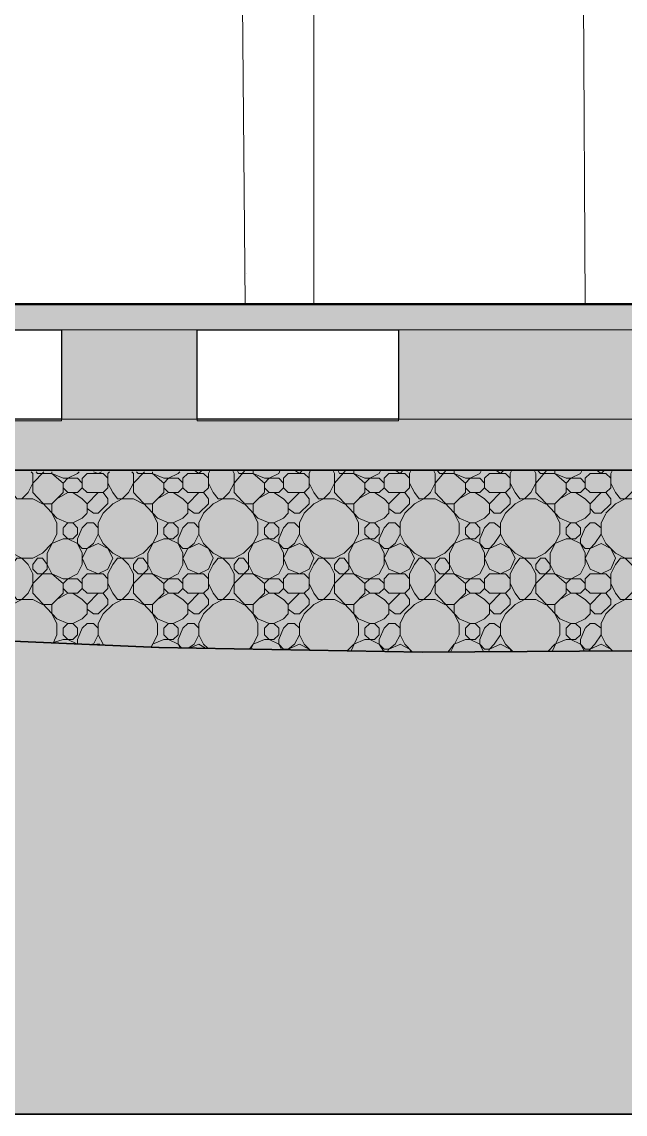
# Model space of a CAD drawing. Header units: millimetres. Extents: x 547603 to 562803, y -796635 to -788200.
# Drawn here: x 549023 to 550224, y -796635 to -794461 of the extents above; entities that cross this region are included whole.
import ezdxf

# ---------------------------------------------------------------- set-up
doc = ezdxf.new("R2010")
doc.units = ezdxf.units.MM
for name, color, linetype, lineweight in [('A-BAS-___-___-EXI', 250, 'Continuous', 35), ('A-PIS-___-___-EXI', 250, 'Continuous', 25), ('A-POR-___-___-EXI', 250, 'Continuous', 25)]:
    doc.layers.add(name, color=color, linetype=linetype, lineweight=lineweight)

msp = doc.modelspace()

# ---------------------------------------------------------------- hatches: boundary and pattern name
at = {"layer": 'A-BAS-___-___-EXI', "transparency": 33554636}
msp.add_hatch(color=9, dxfattribs=at).paths.add_polyline_path([(548775.1, -796176.3), (548775.1, -795683.7), (549296.2, -795706), (549820.6, -795715.5), (550341.7, -795712.3), (551908.3, -795645.6), (552953.8, -795610.6), (553999.2, -795578.9), (554523.5, -795572.5), (555044.7, -795575.7), (556090.1, -795601.1), (556614.5, -795597.9), (557138.8, -795588.4), (557685.3, -795588.4), (557685.3, -795184.8), (561406.4, -795184.8), (561406.4, -795632.9), (561555.8, -795632.9), (561555.8, -795035.5), (557539.2, -795035.5), (557539.2, -794597), (557138.8, -794600.1), (557138.8, -795353.3), (548777.8, -795353.3), (548771.6, -794597), (548317.3, -794600.3), (548276.2, -794622.4), (548279.4, -794819.4), (548276.2, -794933.8), (548282.6, -795022.8), (548254, -795041.8), (548257.1, -795127.6), (548257.1, -795175.3), (548263.5, -795248.4), (548269.8, -795296.1), (548260.3, -795356.4), (548260.3, -795397.7), (548266.7, -795483.5), (548276.2, -795518.5), (548263.5, -795537.6), (548257.1, -795645.6), (548273, -795680.6), (548244.4, -795747.3), (548244.4, -796176.3)])
at = {"layer": 'A-BAS-___-___-EXI', "true_color": 0xcb9898}
msp.add_hatch(color=253, dxfattribs=at).paths.add_polyline_path([(560249.5, -796634.9), (562802.5, -796634.9), (562802.5, -795250.7), (562483.7, -795286.5), (562432.8, -795242), (562210.4, -795251.6), (561860.8, -795226.1), (561555.8, -795232.5), (561555.8, -795632.9), (561406.4, -795632.9), (561406.4, -795184.8), (557685.3, -795184.8), (557685.3, -795588.4), (557138.8, -795588.4), (556614.5, -795597.9), (556090.1, -795601.1), (555044.7, -795575.7), (554523.5, -795572.5), (553999.2, -795578.9), (552953.8, -795610.6), (551908.3, -795645.6), (550341.7, -795712.3), (549820.6, -795715.5), (549258, -795704.3), (548775.1, -795683.7), (548775.1, -796176.3), (548244.4, -796176.3), (548244.4, -795849), (547907.6, -795861.7), (547729.6, -795810.8), (547602.5, -795794.9), (547602.5, -796634.9), (558051.2, -796634.9)])
at = {"layer": 'A-PIS-___-___-EXI', "true_color": 0xc19a82, "transparency": 33554636}
h = msp.add_hatch(color=33, dxfattribs=at)
h.paths.add_polyline_path([(555852.9, -795353.3), (557138.8, -795353.3), (557138.8, -795251.6), (556836.9, -795251.6), (556836.9, -795073.6), (557138.8, -795073.6), (557138.8, -795022.8), (548775.5, -795022.8), (548775.5, -795073.6), (549102.4, -795073.6), (549102.4, -795251.6), (548777, -795251.6), (548777.8, -795353.3), (553654.6, -795353.3)])
h.paths.add_polyline_path([(550503.8, -795251.6), (550503.8, -795073.6), (550904.1, -795073.6), (550904.1, -795251.6)])
h.paths.add_polyline_path([(551333.5, -795251.6), (551333.5, -795073.6), (551719, -795073.6), (551719, -795251.6), (551456.3, -795251.6)])
h.paths.add_polyline_path([(552483.5, -795251.6), (552083.1, -795251.6), (552083.1, -795073.6), (552483.5, -795073.6)])
h.paths.add_polyline_path([(553214.3, -795251.6), (552813.9, -795251.6), (552813.9, -795073.6), (553214.3, -795073.6)])
h.paths.add_polyline_path([(549772.9, -795251.6), (549372.5, -795251.6), (549372.5, -795073.6), (549772.9, -795073.6)])
h.paths.add_polyline_path([(553637, -795251.6), (553637, -795073.6), (554037.4, -795073.6), (554037.4, -795251.6), (553654.6, -795251.6)])
h.paths.add_polyline_path([(556338, -795251.6), (555937.6, -795251.6), (555937.6, -795073.6), (556338, -795073.6)])
h.paths.add_polyline_path([(555626.2, -795251.6), (555225.8, -795251.6), (555225.8, -795073.6), (555626.2, -795073.6)])
h.paths.add_polyline_path([(554835, -795251.6), (554437.7, -795251.6), (554437.7, -795073.6), (554835, -795073.6)])
h.paths.add_polyline_path([(561381, -795035.5), (561555.8, -795035.5), (561555.8, -794937), (561546.2, -794937), (561546.2, -794539.8), (561568.5, -794539.8), (561568.5, -794501.6), (561368.3, -794501.6), (561368.3, -794539.8), (561387.4, -794539.8), (561387.4, -794937), (561381, -794937)])

# ---------------------------------------------------------------- linework, layer by layer
at = {"layer": 'A-BAS-___-___-EXI', "color": 9, "lineweight": 9}
for p, q in [((549045.6, -795378.3), (549067.4, -795356.4)), ((549143.7, -795387.4), (549143.7, -795369.1)), ((549804.6, -795397.6), (549795.1, -795378.7)), ((549092.9, -795410.4), (549115.1, -795397.7)), ((549293.1, -795410.4), (549315.3, -795397.7)), ((549394.7, -795410.4), (549385.2, -795397.7)), ((549484.5, -795419.2), (549505.6, -795398.1)), ((549493.3, -795410.4), (549515.5, -795397.7)), ((549693.4, -795410.4), (549715.7, -795397.7)), ((549893.6, -795410.4), (549915.9, -795397.7)), ((550094.4, -795410.1), (550116.1, -795397.7)), ((550154.2, -795429.5), (550163.4, -795438.7)), ((549115.1, -795458.1), (549124.6, -795458.1)), ((549315.3, -795458.1), (549324.8, -795458.1)), ((549515.5, -795458.1), (549525, -795458.1)), ((549915.9, -795458.1), (549925.4, -795458.1)), ((549092.9, -795610.6), (549115.1, -795597.9)), ((549293.1, -795610.6), (549315.3, -795597.9)), ((549493.3, -795610.6), (549515.5, -795597.9)), ((549693.4, -795610.6), (549715.7, -795597.9)), ((549893.6, -795610.6), (549915.9, -795597.9)), ((550093.8, -795610.6), (550116.1, -795597.9)), ((549115.1, -795658.3), (549124.6, -795658.3)), ((549315.3, -795658.3), (549324.8, -795658.3)), ((549515.5, -795658.3), (549525, -795658.3))]:
    msp.add_line(p, q, dxfattribs=at)
at = {"layer": 'A-BAS-___-___-EXI', "color": 33, "lineweight": 9}
msp.add_lwpolyline([(552083.1, -795251.6), (551719, -795251.6), (551333.5, -795251.6), (550904.1, -795251.6), (550503.8, -795251.6), (549772.9, -795251.6), (549372.5, -795251.6), (549102.4, -795251.6), (548777, -795251.6), (548775.1, -795251.6)], dxfattribs=at)
at = {"layer": 'A-BAS-___-___-EXI', "color": 9, "lineweight": 9, "flags": 128}
for points in [[(549106, -795467.3), (549115.1, -795458.1), (549092.9, -795448.6), (549045.2, -795397.7), (549045.2, -795359.6), (549042, -795356.4)], [(549051.6, -795356.4), (549054.7, -795359.6), (549083.3, -795359.6), (549105.6, -795378.7)], [(549083.3, -795420), (549105.6, -795397.7), (549105.6, -795378.7), (549115.1, -795369.1), (549134.2, -795359.6), (549137.4, -795356.4)], [(549143.7, -795378.7), (549134.2, -795369.1), (549105.6, -795369.1), (549083.3, -795359.6), (549083.3, -795356.4)], [(549105.6, -795388.2), (549115.1, -795397.7), (549134.2, -795397.7), (549143.7, -795388.2), (549153.2, -795397.7), (549185, -795397.7), (549194.6, -795388.2), (549194.6, -795359.6), (549197.7, -795356.4)], [(549175.5, -795467.6), (549166, -795458.1), (549153.2, -795458.1), (549143.7, -795467.6), (549134.2, -795489.9), (549134.2, -795499.4), (549143.7, -795509), (549153.2, -795509), (549166, -795499.4), (549175.5, -795480.4), (549175.5, -795458.1), (549185, -795439), (549204.1, -795420), (549223.2, -795410.4), (549235.9, -795397.7), (549245.4, -795378.7), (549267.6, -795356.4)], [(549245.4, -795396.9), (549245.4, -795359.6), (549242.2, -795356.4)], [(549251.8, -795356.4), (549254.9, -795359.6), (549283.5, -795359.6), (549305.8, -795378.7)], [(549283.5, -795420), (549305.8, -795397.7), (549305.8, -795378.7), (549315.3, -795369.1), (549334.4, -795359.6), (549337.5, -795356.4)], [(549305.8, -795388.2), (549315.3, -795397.7), (549334.4, -795397.7), (549343.9, -795388.2), (549353.4, -795397.7), (549385.2, -795397.7), (549394.7, -795388.2), (549394.7, -795359.6), (549397.9, -795353.3)], [(549467.8, -795353.3), (549445.6, -795378.7), (549436.1, -795397.7), (549423.3, -795410.4), (549404.3, -795420), (549385.2, -795439), (549375.7, -795458.1), (549375.7, -795480.4), (549366.1, -795499.4), (549353.4, -795509), (549343.9, -795509), (549334.4, -795499.4), (549334.4, -795489.9), (549343.9, -795467.6), (549353.4, -795458.1), (549366.1, -795458.1), (549375.7, -795467.6)], [(549343.9, -795388.1), (549343.9, -795369.1), (549353.4, -795359.6), (549385.2, -795359.6), (549394.7, -795369.1)], [(549483.7, -795620.2), (549506, -795597.9), (549506, -795578.9), (549515.5, -795569.3), (549534.6, -795559.8), (549544.1, -795540.7), (549544.1, -795518.5), (549534.6, -795499.4), (549515.5, -795489.9), (549506, -795480.4), (549506, -795467.6), (549515.5, -795458.1), (549493.3, -795448.6), (549445.6, -795397.7), (549445.6, -795359.6), (549442.4, -795353.3)], [(549451.9, -795353.3), (549455.1, -795359.6), (549483.7, -795359.6), (549506, -795378.7)], [(549544.1, -795378.7), (549534.6, -795369.1), (549506, -795369.1), (549483.7, -795359.6), (549483.7, -795353.3)], [(549506, -795397.7), (549506, -795378.7), (549515.5, -795369.1), (549534.6, -795359.6), (549537.7, -795353.3)], [(549506, -795388.2), (549515.5, -795397.7), (549534.6, -795397.7), (549544.1, -795388.2), (549544.1, -795369.1), (549553.6, -795359.6), (549585.4, -795359.6), (549594.9, -795369.1)], [(549575.9, -795467.6), (549566.3, -795458.1), (549553.6, -795458.1), (549544.1, -795467.6), (549534.6, -795489.9), (549534.6, -795499.4), (549544.1, -795509), (549553.6, -795509), (549566.3, -795499.4), (549575.9, -795480.4), (549575.9, -795458.1), (549585.4, -795439), (549604.5, -795420), (549623.5, -795410.4), (549636.3, -795397.7), (549645.8, -795378.7), (549668, -795353.3)], [(549594.9, -795388.2), (549594.9, -795359.6), (549598.1, -795353.3)], [(549725.2, -795458.1), (549715.7, -795458.1), (549693.4, -795448.6), (549645.8, -795397.7), (549645.8, -795359.6), (549642.6, -795353.3)], [(549652.1, -795353.3), (549655.3, -795359.6), (549683.9, -795359.6), (549706.2, -795378.7)], [(549683.9, -795420), (549706.2, -795397.7), (549706.2, -795378.7), (549715.7, -795369.1), (549734.8, -795359.6), (549737.9, -795353.3)], [(549744.3, -795378.7), (549734.8, -795369.1), (549706.2, -795369.1), (549683.9, -795359.6), (549683.9, -795353.3)], [(549776.1, -795467.6), (549766.5, -795458.1), (549753.8, -795458.1), (549744.3, -795467.6), (549734.8, -795489.9), (549734.8, -795499.4), (549744.3, -795509), (549753.8, -795509), (549766.5, -795499.4), (549776.1, -795480.4), (549776.1, -795458.1), (549785.6, -795439), (549804.7, -795420), (549823.7, -795410.4), (549836.4, -795397.7), (549846, -795378.7), (549868.2, -795353.3)], [(549744.3, -795388.2), (549744.3, -795369.1), (549753.8, -795359.6), (549785.6, -795359.6), (549795.1, -795369.1)], [(549786.5, -795396.8), (549795.1, -795388.2), (549795.1, -795359.6), (549798.3, -795353.3)], [(549944.5, -795540.7), (549944.5, -795518.5), (549935, -795499.4), (549915.9, -795489.9), (549906.4, -795480.4), (549906.4, -795467.6), (549915.9, -795458.1), (549893.6, -795448.6), (549846, -795397.7), (549846, -795359.6), (549842.8, -795353.3)], [(549849.2, -795353.3), (549855.5, -795359.6), (549884.1, -795359.6), (549906.4, -795378.7)], [(549884.1, -795420), (549906.4, -795397.7), (549906.4, -795378.7), (549915.9, -795369.1), (549935, -795359.6), (549938.1, -795353.3)], [(549944.5, -795378.7), (549935, -795369.1), (549906.4, -795369.1), (549884.1, -795359.6), (549884.1, -795353.3)], [(549906.4, -795388.2), (549915.9, -795397.7), (549935, -795397.7), (549944.5, -795388.2), (549944.5, -795369.1), (549954, -795359.6), (549985.8, -795359.6), (549995.3, -795369.1)], [(549976.3, -795467.6), (549963.6, -795458.1), (549954, -795458.1), (549944.5, -795467.6), (549935, -795489.9), (549935, -795499.4), (549944.5, -795509), (549954, -795509), (549963.6, -795499.4), (549976.3, -795480.4), (549976.3, -795458.1), (549985.8, -795439), (550004.9, -795420), (550023.9, -795410.4), (550036.6, -795397.7), (550046.2, -795378.7), (550068.4, -795353.3)], [(549944.5, -795388.2), (549954, -795397.7), (549985.8, -795397.7), (549995.3, -795388.2), (549995.3, -795359.6), (549998.5, -795353.3)], [(550154.2, -795439), (550144.7, -795448.6), (550125.6, -795458.1), (550116.1, -795458.1), (550093.8, -795448.6), (550046.2, -795397.7), (550046.2, -795359.6), (550043, -795353.3)], [(550049.4, -795353.3), (550055.7, -795359.6), (550084.3, -795359.6), (550106.5, -795378.7)], [(550084.3, -795420), (550106.5, -795397.7), (550106.5, -795378.7), (550116.1, -795369.1), (550135.1, -795359.6), (550138.3, -795353.3)], [(550144.7, -795378.7), (550135.1, -795369.1), (550106.5, -795369.1), (550084.3, -795359.6), (550084.3, -795353.3)], [(550106.5, -795388.2), (550116.1, -795397.7), (550135.1, -795397.7), (550144.7, -795388.2), (550154.2, -795397.7), (550186, -795397.7), (550195.5, -795388.2), (550195.5, -795359.6), (550198.7, -795353.3)], [(550144.7, -795388.2), (550144.7, -795369.1), (550154.2, -795359.6), (550186, -795359.6), (550195.5, -795369.1)], [(550186, -795439), (550205.1, -795420), (550224.1, -795410.4), (550236.8, -795397.7), (550246.4, -795378.7), (550268.6, -795353.3)], [(548969.6, -795692), (548975.3, -795680.6), (548975.3, -795658.3), (548984.8, -795639.2), (549003.9, -795620.2), (549023, -795610.6), (549035.7, -795597.9), (549045.2, -795578.9), (549073.8, -795550.3), (549073.8, -795518.5), (549092.9, -795480.4), (549092.9, -795458.1), (549083.3, -795439), (549083.3, -795420), (549064.3, -795420), (549045.2, -795410.4), (549013.4, -795410.4), (549003.9, -795397.7), (548994.4, -795378.7)], [(549023.7, -795409.7), (549035.7, -795397.7), (549045.2, -795378.7)], [(549185, -795701.2), (549185, -795699.6), (549175.5, -795680.6), (549175.5, -795658.3), (549185, -795639.2), (549204.1, -795620.2), (549223.2, -795610.6), (549235.9, -795597.9), (549245.4, -795578.9), (549274, -795550.3), (549274, -795518.5), (549293.1, -795480.4), (549293.1, -795458.1), (549283.5, -795439), (549283.5, -795420), (549264.5, -795420), (549245.4, -795410.4), (549213.6, -795410.4), (549204.1, -795397.7), (549194.7, -795378.9)], [(549356.6, -795706), (549366.1, -795699.6), (549375.7, -795680.6), (549375.7, -795658.3), (549385.2, -795639.2), (549404.3, -795620.2), (549423.3, -795610.6), (549436.1, -795597.9), (549445.6, -795578.9), (549474.2, -795550.3), (549474.2, -795518.5), (549493.3, -795480.4), (549493.3, -795458.1), (549483.7, -795439), (549483.7, -795420), (549464.7, -795420), (549445.6, -795410.4), (549413.8, -795410.4), (549404.3, -795397.7), (549394.7, -795378.7)], [(549544.1, -795388.2), (549553.6, -795397.7), (549585.4, -795397.7), (549594.6, -795388.5)], [(549575.9, -795680.6), (549575.9, -795658.3), (549585.4, -795639.2), (549604.5, -795620.2), (549623.5, -795610.6), (549636.3, -795597.9), (549645.8, -795578.9), (549674.4, -795550.3), (549674.4, -795518.5), (549693.4, -795480.4), (549693.4, -795458.1), (549683.9, -795439), (549683.9, -795420), (549664.9, -795420), (549645.8, -795410.4), (549614, -795410.4), (549604.5, -795397.7), (549594.9, -795378.7)], [(549753.8, -795429.5), (549766.5, -795439), (549776.1, -795439), (549795.1, -795420), (549795.1, -795410.4), (549785.6, -795397.7), (549753.8, -795397.7), (549744.3, -795388.2), (549734.8, -795397.7), (549715.7, -795397.7), (549706.2, -795388.2)], [(549976.3, -795680.6), (549976.3, -795658.3), (549985.8, -795639.2), (550004.9, -795620.2), (550023.9, -795610.6), (550036.6, -795597.9), (550046.2, -795578.9), (550074.8, -795550.3), (550074.8, -795518.5), (550093.8, -795480.4), (550093.8, -795458.1), (550084.3, -795439), (550084.3, -795420), (550065.2, -795420), (550046.2, -795410.4), (550014.4, -795410.4), (550004.9, -795397.7), (549995.3, -795378.7)], [(550143.5, -795713.5), (550135.1, -795699.6), (550144.7, -795709.2), (550154.2, -795709.2), (550163.7, -795699.6), (550176.5, -795680.6), (550176.5, -795658.3), (550186, -795639.2), (550205.1, -795620.2), (550224.1, -795610.6), (550236.8, -795597.9), (550246.4, -795578.9), (550275, -795550.3), (550275, -795518.5), (550294, -795480.4), (550294, -795458.1), (550284.5, -795439), (550284.5, -795420), (550265.4, -795420), (550246.4, -795410.4), (550214.6, -795410.4), (550205.1, -795397.7), (550195.5, -795378.7)], [(549153.2, -795420), (549143.7, -795410.4), (549124.6, -795397.7)], [(549153.2, -795439), (549153.2, -795420), (549175.5, -795397.7)], [(549194.6, -795420), (549194.6, -795410.4), (549185, -795397.7)], [(549283.5, -795620.2), (549305.8, -795597.9), (549305.8, -795578.9), (549315.3, -795569.3), (549334.4, -795559.8), (549343.9, -795540.7), (549343.9, -795518.5), (549334.4, -795499.4), (549315.3, -795489.9), (549305.8, -795480.4), (549305.8, -795467.6), (549315.3, -795458.1), (549293.1, -795448.6), (549245.4, -795397.7)], [(549334.4, -795480.4), (549334.4, -795467.6), (549324.8, -795458.1), (549343.9, -795448.6), (549353.4, -795439), (549353.4, -795420), (549375.7, -795397.7)], [(549353.4, -795420), (549343.9, -795410.4), (549324.8, -795397.7)], [(549343.9, -795588.4), (549353.4, -795597.9), (549385.2, -795597.9), (549394.7, -795588.4), (549394.7, -795559.8), (549404.3, -795540.7), (549413.8, -795528), (549445.6, -795528), (549464.7, -795518.5), (549483.7, -795499.4), (549506, -795489.9), (549525, -795489.9), (549534.6, -795480.4), (549534.6, -795467.6), (549525, -795458.1), (549544.1, -795448.6), (549553.6, -795439), (549553.6, -795420), (549575.9, -795397.7)], [(549353.4, -795429.5), (549366.1, -795439), (549375.7, -795439), (549394.7, -795420), (549394.7, -795410.9)], [(549553.6, -795420), (549544.1, -795410.4), (549525, -795397.7)], [(549553.6, -795429.5), (549566.3, -795439), (549575.9, -795439), (549594.9, -795420), (549594.9, -795410.4), (549585.4, -795397.7)], [(549683.9, -795499.4), (549706.2, -795489.9), (549725.2, -795489.9), (549734.8, -795480.4), (549734.8, -795467.6), (549725.2, -795458.1), (549744.3, -795448.6), (549753.8, -795439), (549753.8, -795420), (549776.1, -795397.7)], [(549753.8, -795420), (549744.3, -795410.4), (549725.2, -795397.7)], [(549744.3, -795588.4), (549753.8, -795597.9), (549785.6, -795597.9), (549795.1, -795588.4), (549795.1, -795559.8), (549804.7, -795540.7), (549814.2, -795528), (549846, -795528), (549865, -795518.5), (549884.1, -795499.4), (549906.4, -795489.9), (549925.4, -795489.9), (549935, -795480.4), (549935, -795467.6), (549925.4, -795458.1), (549944.5, -795448.6), (549954, -795439), (549954, -795420), (549976.3, -795397.7)], [(549893.3, -795457.4), (549884.1, -795439), (549884.1, -795420), (549865, -795420), (549846, -795410.4), (549814.2, -795410.4), (549804.7, -795397.7)], [(549954, -795420), (549944.5, -795410.4), (549925.4, -795397.7)], [(549954, -795429.5), (549963.6, -795439), (549976.3, -795439), (549995.3, -795420), (549995.3, -795410.4), (549985.8, -795397.7)], [(550154.2, -795420), (550144.7, -795410.4), (550125.6, -795397.7)], [(550144.7, -795588.4), (550154.2, -795597.9), (550186, -795597.9), (550195.5, -795588.4), (550195.5, -795559.8), (550205.1, -795540.7), (550214.6, -795528), (550246.4, -795528), (550265.4, -795518.5), (550284.5, -795499.4), (550306.7, -795489.9), (550325.8, -795489.9), (550335.3, -795480.4), (550335.3, -795467.6), (550325.8, -795458.1), (550344.9, -795448.6), (550354.4, -795439), (550354.4, -795420), (550376.7, -795397.7)], [(550176.5, -795397.7), (550154.2, -795420), (550154.2, -795438.1)], [(550163.7, -795439), (550176.5, -795439), (550195.5, -795420), (550195.5, -795410.4), (550186, -795397.7)], [(548943.5, -795588.4), (548953, -795597.9), (548984.8, -795597.9), (548994.4, -795588.4), (548994.4, -795559.8), (549003.9, -795540.7), (549013.4, -795528), (549045.2, -795528), (549064.3, -795518.5), (549083.3, -795499.4), (549105.6, -795489.9), (549124.6, -795489.9), (549134.2, -795480.4), (549134.2, -795467.6), (549124.6, -795458.1), (549143.7, -795448.6), (549152.9, -795439.4)], [(549153.2, -795429.5), (549166, -795439), (549175.5, -795439), (549194.1, -795420.4)], [(549716.7, -795568.8), (549734.8, -795559.8), (549744.3, -795540.7), (549744.3, -795518.5), (549734.8, -795499.4), (549715.7, -795489.9), (549706.2, -795480.4), (549706.2, -795467.6), (549715.7, -795458.1)], [(549776.1, -795680.6), (549776.1, -795658.3), (549785.6, -795639.2), (549804.7, -795620.2), (549823.7, -795610.6), (549836.4, -795597.9), (549846, -795578.9), (549874.6, -795550.3), (549874.6, -795518.5), (549893.6, -795480.4), (549893.6, -795458.1)], [(550116.4, -795569.2), (550135.1, -795559.8), (550144.7, -795540.7), (550144.7, -795518.5), (550135.1, -795499.4), (550116.1, -795489.9), (550106.5, -795480.4), (550106.5, -795467.6), (550116.1, -795458.1)], [(550135.1, -795480), (550135.1, -795467.6), (550125.6, -795458.1)], [(550176.5, -795467.6), (550163.7, -795458.1), (550154.2, -795458.1), (550144.7, -795467.6), (550135.1, -795489.9), (550135.1, -795499.4), (550144.7, -795509), (550154.2, -795509), (550163.7, -795499.4), (550176.5, -795480.4), (550176.5, -795458.1), (550185.5, -795440)], [(548975.3, -795480.4), (548984.8, -795499.4), (549003.9, -795518.5), (549023, -795528), (549035.7, -795540.7), (549045.2, -795559.8), (549045.2, -795597.9), (549092.9, -795648.8), (549115.1, -795658.3), (549105.6, -795667.8), (549105.6, -795680.6), (549115.1, -795690.1), (549132.9, -795699)], [(549083.3, -795620.2), (549105.6, -795597.9), (549105.6, -795578.9), (549115.1, -795569.3), (549134.2, -795559.8), (549143.7, -795540.7), (549143.7, -795518.5), (549134.2, -795499.4), (549115.1, -795489.9), (549105.6, -795480.4), (549105.6, -795467.6)], [(549143.7, -795588.4), (549153.2, -795597.9), (549185, -795597.9), (549194.6, -795588.4), (549194.6, -795559.8), (549204.1, -795540.7), (549213.6, -795528), (549245.4, -795528), (549264.5, -795518.5), (549283.5, -795499.4), (549305.8, -795489.9), (549324.8, -795489.9), (549333.8, -795480.9)], [(549337.5, -795706), (549334.4, -795699.6), (549315.3, -795690.1), (549305.8, -795680.6), (549305.8, -795667.8), (549315.3, -795658.3), (549293.1, -795648.8), (549245.4, -795597.9), (549245.4, -795559.8), (549235.9, -795540.7), (549223.2, -795528), (549204.1, -795518.5), (549185, -795499.4), (549175.5, -795480.4)], [(549375.7, -795480.4), (549385.2, -795499.4), (549404.3, -795518.5), (549423.3, -795528), (549436.1, -795540.7), (549445.6, -795559.8), (549445.6, -795597.9), (549493.3, -795648.8), (549515.5, -795658.3), (549506, -795667.8), (549506, -795680.6), (549515.5, -795690.1), (549534.6, -795699.6), (549534.6, -795690.1), (549544.1, -795667.8), (549553.6, -795658.3), (549566.3, -795658.3), (549575.9, -795667.8)], [(549725.2, -795658.3), (549715.7, -795658.3), (549693.4, -795648.8), (549645.8, -795597.9), (549645.8, -795559.8), (549636.3, -795540.7), (549623.5, -795528), (549604.5, -795518.5), (549585.4, -795499.4), (549575.9, -795480.4)], [(549846, -795597.9), (549846, -795559.8), (549836.4, -795540.7), (549823.7, -795528), (549804.7, -795518.5), (549785.6, -795499.4), (549776.1, -795480.4)], [(549906.4, -795588.4), (549915.9, -795597.9), (549935, -795597.9), (549944.5, -795588.4), (549954, -795597.9), (549985.8, -795597.9), (549995.3, -795588.4), (549995.3, -795559.8), (550004.9, -795540.7), (550014.4, -795528), (550046.2, -795528), (550065.2, -795518.5), (550084.3, -795499.4), (550106.5, -795489.9), (550125.6, -795489.9), (550135.1, -795480.4)], [(550125.6, -795658.3), (550116.1, -795658.3), (550093.8, -795648.8), (550046.2, -795597.9), (550046.2, -795559.8), (550036.6, -795540.7), (550023.9, -795528), (550004.9, -795518.5), (549985.8, -795499.4), (549976.3, -795480.4)], [(550176.5, -795480.4), (550186, -795499.4), (550205.1, -795518.5), (550224.1, -795528), (550236.8, -795540.7), (550246.4, -795559.8), (550246.4, -795597.9), (550294, -795648.8), (550316.3, -795658.3), (550306.7, -795667.8), (550306.7, -795680.6), (550316.3, -795690.1), (550335.3, -795699.6), (550335.3, -795690.1), (550344.9, -795667.8), (550354.4, -795658.3), (550363.9, -795658.3), (550376.7, -795667.8)], [(549194.6, -795509), (549175.5, -795499.4), (549194.6, -795509), (549204.1, -795528), (549194.6, -795550.3), (549175.5, -795559.8), (549153.2, -795550.3), (549143.7, -795528), (549153.2, -795509), (549175.5, -795499.4)], [(549394.7, -795509), (549375.7, -795499.4), (549394.7, -795509), (549404.3, -795528), (549394.7, -795550.3), (549375.7, -795559.8), (549353.4, -795550.3), (549343.9, -795528), (549353.4, -795509), (549375.7, -795499.4)], [(549544.1, -795588.4), (549553.6, -795597.9), (549585.4, -795597.9), (549594.9, -795588.4), (549594.9, -795559.8), (549604.5, -795540.7), (549614, -795528), (549645.8, -795528), (549664.9, -795518.5), (549683.9, -795499.4)], [(549594.9, -795509), (549575.9, -795499.4), (549594.9, -795509), (549604.5, -795528), (549594.9, -795550.3), (549575.9, -795559.8), (549553.6, -795550.3), (549544.1, -795528), (549553.6, -795509), (549575.9, -795499.4)], [(549795.1, -795509), (549776.1, -795499.4), (549795.1, -795509), (549804.7, -795528), (549795.1, -795550.3), (549776.1, -795559.8), (549753.8, -795550.3), (549744.3, -795528), (549753.8, -795509), (549776.1, -795499.4)], [(549995.3, -795550.3), (549976.3, -795559.8), (549954, -795550.3), (549944.5, -795528), (549954, -795509), (549976.3, -795499.4), (549995.3, -795509)], [(549976.3, -795499.4), (549995.3, -795509), (550004.9, -795528), (549995.6, -795549.7)], [(550195.5, -795509), (550176.5, -795499.4), (550195.5, -795509), (550205.1, -795528), (550195.5, -795550.3), (550176.5, -795559.8), (550154.2, -795550.3), (550144.7, -795528), (550154.2, -795509), (550176.5, -795499.4)], [(549105.6, -795578.9), (549083.3, -795559.8), (549054.7, -795559.8), (549045.2, -795550.3), (549045.2, -795540.7), (549054.7, -795528), (549064.3, -795528), (549073.8, -795540.7), (549083.3, -795559.8), (549105.6, -795569.3), (549134.2, -795569.3), (549143.7, -795578.9)], [(549305.8, -795578.9), (549283.5, -795559.8), (549254.9, -795559.8), (549245.4, -795550.3), (549245.4, -795540.7), (549254.9, -795528), (549264.5, -795528), (549274, -795540.7), (549283.5, -795559.8), (549305.8, -795569.3), (549334.4, -795569.3), (549343.9, -795578.9)], [(549506, -795578.9), (549483.7, -795559.8), (549455.1, -795559.8), (549445.6, -795550.3), (549445.6, -795540.7), (549455.1, -795528), (549464.7, -795528), (549474.2, -795540.7), (549483.7, -795559.8), (549506, -795569.3), (549534.6, -795569.3), (549544.1, -795578.9)], [(549706.2, -795578.9), (549683.9, -795559.8), (549655.3, -795559.8), (549645.8, -795550.3), (549645.8, -795540.7), (549655.3, -795528), (549664.9, -795528), (549674.4, -795540.7), (549683.9, -795559.8), (549706.2, -795569.3), (549734.8, -795569.3), (549744.3, -795578.9)], [(549906.4, -795578.9), (549884.1, -795559.8), (549855.5, -795559.8), (549846, -795550.3), (549846, -795540.7), (549855.5, -795528), (549865, -795528)], [(549865.6, -795528.7), (549874.6, -795540.7), (549884.1, -795559.8), (549906.4, -795569.3), (549935, -795569.3), (549944.5, -795578.9)], [(549884.1, -795620.2), (549906.4, -795597.9), (549906.4, -795578.9), (549915.9, -795569.3), (549935, -795559.8), (549944.2, -795541.4)], [(550055.2, -795559.3), (550046.2, -795550.3), (550046.2, -795540.7), (550055.7, -795528), (550065.2, -795528), (550074.8, -795540.7), (550084.3, -795559.8), (550106.5, -795569.3), (550135.1, -795569.3), (550144.7, -795578.9)], [(549105.6, -795588.4), (549115.1, -795597.9), (549134.2, -795597.9), (549143.7, -795588.4), (549143.7, -795569.3), (549153.2, -795559.8), (549185, -795559.8), (549194.6, -795569.3)], [(549305.8, -795588.4), (549315.3, -795597.9), (549334.4, -795597.9), (549343.9, -795588.4), (549343.9, -795569.3), (549353.4, -795559.8), (549385.2, -795559.8), (549394.7, -795569.3)], [(549506, -795588.4), (549515.5, -795597.9), (549534.6, -795597.9), (549544.1, -795588.4), (549544.1, -795569.3), (549553.6, -795559.8), (549585.4, -795559.8), (549594.9, -795569.3)], [(549683.9, -795620.2), (549706.2, -795597.9), (549706.2, -795578.9), (549715.7, -795569.3)], [(549706.2, -795588.4), (549715.7, -795597.9), (549734.8, -795597.9), (549744.3, -795588.4), (549744.3, -795569.3), (549753.8, -795559.8), (549785.6, -795559.8), (549795.1, -795569.3)], [(549944.5, -795588.4), (549944.5, -795569.3), (549954, -795559.8), (549985.8, -795559.8), (549995.3, -795569.3)], [(550106.5, -795578.9), (550084.3, -795559.8), (550055.7, -795559.8)], [(550084.3, -795620.2), (550106.5, -795597.9), (550106.5, -795578.9), (550116.1, -795569.3)], [(550106.5, -795588.4), (550116.1, -795597.9), (550135.1, -795597.9), (550144.7, -795588.4), (550144.7, -795569.3), (550154.2, -795559.8), (550186, -795559.8), (550195.5, -795569.3)], [(549175.5, -795597.9), (549153.2, -795620.2), (549153.2, -795639.2), (549143.7, -795648.8), (549124.6, -795658.3), (549134.2, -795667.8), (549134.2, -795680.6), (549124.6, -795690.1), (549105.6, -795690.1), (549086.5, -795696.4), (549092.9, -795680.6), (549092.9, -795658.3), (549083.3, -795639.2), (549083.3, -795620.2), (549064.3, -795620.2), (549045.2, -795610.6), (549013.4, -795610.6), (549003.9, -795597.9), (548994.4, -795578.9)], [(549194.6, -795578.9), (549204.1, -795597.9), (549213.6, -795610.6), (549245.4, -795610.6), (549264.5, -795620.2), (549283.5, -795620.2), (549283.5, -795639.2), (549293.1, -795658.3), (549293.1, -795680.6), (549280.7, -795705.3)], [(549478.9, -795709.3), (549493.3, -795680.6), (549493.3, -795658.3), (549483.7, -795639.2), (549483.7, -795620.2), (549464.7, -795620.2), (549445.6, -795610.6), (549413.8, -795610.6), (549404.3, -795597.9), (549394.7, -795578.9)], [(549678.7, -795712.9), (549693.4, -795680.6), (549693.4, -795658.3), (549683.9, -795639.2), (549683.9, -795620.2), (549664.9, -795620.2), (549645.8, -795610.6), (549614, -795610.6), (549604.5, -795597.9), (549594.9, -795578.9)], [(549876.3, -795715.2), (549893.6, -795680.6), (549893.6, -795658.3), (549884.1, -795639.2), (549884.1, -795620.2), (549865, -795620.2), (549846, -795610.6), (549814.2, -795610.6), (549804.7, -795597.9), (549795.1, -795578.9)], [(549995.3, -795578.9), (550004.9, -795597.9), (550014.4, -795610.6), (550046.2, -795610.6), (550065.2, -795620.2), (550084.3, -795620.2), (550084.3, -795639.2), (550093.8, -795658.3), (550093.8, -795680.6), (550078.7, -795713.9)], [(550278.1, -795712.3), (550294, -795680.6), (550294, -795658.3), (550284.5, -795639.2), (550284.5, -795620.2), (550265.4, -795620.2), (550246.4, -795610.6), (550214.6, -795610.6), (550205.1, -795597.9), (550195.5, -795578.9)], [(549153.2, -795620.2), (549143.7, -795610.6), (549124.6, -795597.9)], [(549153.2, -795629.7), (549166, -795639.2), (549175.5, -795639.2), (549194.6, -795620.2), (549194.6, -795610.6), (549185, -795597.9)], [(549280.7, -795705.3), (549283.5, -795699.6), (549305.8, -795690.1), (549324.8, -795690.1), (549334.4, -795680.6), (549334.4, -795667.8), (549324.8, -795658.3), (549343.9, -795648.8), (549353.4, -795639.2), (549353.4, -795620.2), (549375.7, -795597.9)], [(549353.4, -795620.2), (549343.9, -795610.6), (549324.8, -795597.9)], [(549353.4, -795629.7), (549366.1, -795639.2), (549375.7, -795639.2), (549394.7, -795620.2), (549394.7, -795610.6), (549385.2, -795597.9)], [(549476.5, -795709.3), (549483.7, -795699.6), (549506, -795690.1), (549525, -795690.1), (549534.6, -795680.6), (549534.6, -795667.8), (549525, -795658.3), (549544.1, -795648.8), (549553.6, -795639.2), (549553.6, -795620.2), (549575.9, -795597.9)], [(549553.6, -795620.2), (549544.1, -795610.6), (549525, -795597.9)], [(549553.6, -795629.7), (549566.3, -795639.2), (549575.9, -795639.2), (549594.9, -795620.2), (549594.9, -795610.6), (549585.4, -795597.9)], [(549670.8, -795712.8), (549683.9, -795699.6), (549706.2, -795690.1), (549725.2, -795690.1), (549734.8, -795680.6), (549734.8, -795667.8), (549725.2, -795658.3), (549744.3, -795648.8), (549753.8, -795639.2), (549753.8, -795620.2), (549776.1, -795597.9)], [(549753.8, -795620.2), (549744.3, -795610.6), (549725.2, -795597.9)], [(549753.8, -795629.7), (549766.5, -795639.2), (549776.1, -795639.2), (549795.1, -795620.2), (549795.1, -795610.6), (549785.6, -795597.9)], [(549925.4, -795658.3), (549915.9, -795658.3), (549893.6, -795648.8), (549846.7, -795598.7)], [(549871.1, -795715.2), (549884.1, -795699.6), (549906.4, -795690.1), (549925.4, -795690.1), (549935, -795680.6), (549935, -795667.8), (549925.4, -795658.3), (549944.5, -795648.8), (549954, -795639.2), (549954, -795620.2), (549976.3, -795597.9)], [(549954, -795620.2), (549944.5, -795610.6), (549925.4, -795597.9)], [(549954, -795629.7), (549963.6, -795639.2), (549976.3, -795639.2), (549995.3, -795620.2), (549995.3, -795610.6), (549985.8, -795597.9)], [(550069.9, -795714), (550084.3, -795699.6), (550106.5, -795690.1), (550125.6, -795690.1), (550135.1, -795680.6), (550135.1, -795667.8), (550125.6, -795658.3), (550144.7, -795648.8), (550154.2, -795639.2), (550154.2, -795620.2), (550176.5, -795597.9)], [(550154.2, -795620.2), (550144.7, -795610.6), (550125.6, -795597.9)], [(550154.2, -795629.7), (550163.7, -795639.2), (550176.5, -795639.2), (550195.5, -795620.2), (550195.5, -795610.6), (550186, -795597.9)], [(549134.2, -795699.1), (549134.2, -795690.1), (549143.7, -795667.8), (549153.2, -795658.3), (549166, -795658.3), (549175.5, -795667.8)], [(549340.7, -795706), (549334.4, -795699.6), (549334.4, -795690.1), (549343.9, -795667.8), (549353.4, -795658.3), (549366.1, -795658.3), (549375.7, -795667.8)], [(549715.7, -795658.3), (549706.2, -795667.8), (549706.2, -795680.6), (549715.7, -795690.1), (549734.8, -795699.6), (549734.8, -795690.1), (549744.3, -795667.8), (549753.8, -795658.3), (549766.5, -795658.3), (549776.1, -795667.8)], [(549915.9, -795658.3), (549906.4, -795667.8), (549906.4, -795680.6), (549915.9, -795690.1), (549935, -795699.6), (549935, -795690.1), (549944.5, -795667.8), (549954, -795658.3), (549963.6, -795658.3), (549976.3, -795667.8)], [(550116.1, -795658.3), (550106.5, -795667.8), (550106.5, -795680.6), (550116.1, -795690.1), (550135.1, -795699.6), (550135.1, -795690.1), (550144.7, -795667.8)], [(550145.3, -795667.2), (550154.2, -795658.3), (550163.7, -795658.3), (550176.5, -795667.8)], [(549162.8, -795699.6), (549166, -795699.6), (549175.5, -795680.6)], [(549172.3, -795699.6), (549175.5, -795699.6), (549178.7, -795699.6), (549175.5, -795699.6)], [(549359.8, -795706), (549375.7, -795699.6), (549389.1, -795707.7), (549375.7, -795699.6)], [(549393.3, -795707.7), (549385.2, -795699.6), (549375.7, -795680.6)], [(549597.2, -795711.4), (549585.4, -795699.6), (549575.9, -795680.6), (549566.3, -795699.6), (549553.6, -795709.2), (549544.1, -795709.2), (549534.6, -795699.6), (549540, -795710.4)], [(549553.6, -795710.7), (549553.6, -795709.2), (549575.9, -795699.6), (549594.9, -795709.2)], [(549575.9, -795699.6), (549594.9, -795709.2), (549597.2, -795711.4)], [(549801.1, -795715.2), (549785.6, -795699.6), (549776.1, -795680.6), (549766.5, -795699.6), (549753.8, -795709.2), (549744.3, -795709.2), (549734.8, -795699.6), (549743.5, -795714.1)], [(549751.3, -795714.2), (549753.8, -795709.2), (549775.5, -795699.9)], [(549798.1, -795715.1), (549795.1, -795709.2), (549776.1, -795699.6), (549795.1, -795709.2)], [(550000.6, -795714.4), (549985.8, -795699.6), (549976.3, -795680.6), (549963.6, -795699.6), (549954, -795709.2), (549944.5, -795709.2), (549935, -795699.6), (549942.5, -795714.8)], [(549952.2, -795714.7), (549954, -795709.2), (549976.3, -795699.6)], [(549997.1, -795714.4), (549995.3, -795709.2), (549976.3, -795699.6), (549995.3, -795709.2)], [(550152, -795713.5), (550154.2, -795709.2), (550176.5, -795699.6), (550195.5, -795709.2)], [(550199.6, -795713.2), (550186, -795699.6), (550176.5, -795680.6)], [(550197.6, -795713.2), (550195.5, -795709.2), (550176.5, -795699.6)]]:
    msp.add_lwpolyline(points, dxfattribs=at)
at = {"layer": 'A-BAS-___-___-EXI'}
for points in [[(548775.1, -795683.7), (549296.2, -795706), (548775.1, -795683.7)], [(547602.5, -796634.9), (562802.5, -796634.9)]]:
    msp.add_lwpolyline(points, dxfattribs=at)
msp.add_lwpolyline([(550341.7, -795712.3), (550866, -795690.1), (550341.7, -795712.3), (549820.6, -795715.5), (549296.2, -795706), (549820.6, -795715.5)], close=True, dxfattribs=at)
at = {"layer": 'A-PIS-___-___-EXI'}
msp.add_lwpolyline([(557138.8, -794600.1), (557138.8, -795022.8), (557138.8, -795073.6), (557138.8, -795251.6), (557138.8, -795353.3), (548777.8, -795353.3), (548777, -795251.6), (548771.6, -794597), (548333.4, -794600.1)], dxfattribs=at)
at = {"layer": 'A-PIS-___-___-EXI', "color": 18, "lineweight": 9, "flags": 128}
msp.add_lwpolyline([(549471, -794962.4), (549471, -794962.4), (549471, -794962.4)], close=True, dxfattribs=at)
at = {"layer": 'A-PIS-___-___-EXI'}
for points in [[(548775.5, -795073.6), (549102.4, -795073.6), (549102.4, -795251.6), (548777, -795251.6), (548777.8, -795353.3), (557138.8, -795353.3), (557138.8, -795251.6), (556836.9, -795251.6), (556836.9, -795073.6), (557138.8, -795073.6), (557138.8, -795022.8), (548775.5, -795022.8)], [(549372.5, -795073.6), (549772.9, -795073.6), (549772.9, -795251.6), (549372.5, -795251.6)]]:
    msp.add_lwpolyline(points, close=True, dxfattribs=at)
at = {"layer": 'A-PIS-___-___-EXI', "color": 238, "lineweight": 50}
msp.add_lwpolyline([(548775.5, -795022.8), (557138.8, -795022.8), (557539.2, -795022.8), (557542.3, -795022.8)], dxfattribs=at)
at = {"layer": 'A-PIS-___-___-EXI', "color": 43, "lineweight": 9, "flags": 128}
msp.add_lwpolyline([(552083.1, -795073.6), (551719, -795073.6), (551333.5, -795073.6), (550904.1, -795073.6), (550503.8, -795073.6), (549772.9, -795073.6), (549372.5, -795073.6), (549102.4, -795073.6), (548775.5, -795073.6), (549102.4, -795073.6), (549102.4, -795254.7), (548777, -795254.7), (548775.1, -795254.7)], dxfattribs=at)
msp.add_lwpolyline([(549372.5, -795073.6), (549772.9, -795073.6), (549772.9, -795254.7), (549372.5, -795254.7)], close=True, dxfattribs=at)
at = {"layer": 'A-PIS-___-___-EXI', "color": 253, "lineweight": 9}
msp.add_lwpolyline([(557138.8, -795353.3), (548777.8, -795353.3), (548775.1, -795353.3)], dxfattribs=at)
at = {"layer": 'A-PIS-___-___-EXI', "color": 9, "lineweight": 9, "flags": 128}
for points in [[(549143.8, -795369.1), (549153.2, -795359.6), (549185, -795359.6), (549194.6, -795369.1)], [(549166, -795356.4), (549175.5, -795359.6), (549181.8, -795356.4)], [(549342.9, -795377.7), (549334.4, -795369.1), (549305.8, -795369.1), (549283.5, -795359.6), (549283.5, -795356.4)], [(549366.1, -795353.3), (549375.7, -795359.6), (549382, -795353.3)], [(549566.3, -795353.3), (549575.9, -795359.6), (549582.2, -795353.3)], [(549766.5, -795353.3), (549776.1, -795359.6), (549782.4, -795353.3)], [(549966.7, -795353.3), (549976.3, -795359.6), (549982.6, -795353.3)], [(550166.9, -795353.3), (550176.5, -795359.6), (550182.8, -795353.3)]]:
    msp.add_lwpolyline(points, dxfattribs=at)
at = {"layer": 'A-POR-___-___-EXI', "color": 18, "lineweight": 9}
msp.add_line((550132, -792696.7), (550144.7, -795022.8), dxfattribs=at)
at = {"layer": 'A-POR-___-___-EXI', "color": 18, "lineweight": 9, "flags": 128}
for points in [[(549467.8, -795022.8), (549445.6, -792550.5), (550758, -792550.5), (550776.7, -795022.8), (550777, -795073.6)], [(550618.2, -795025.9), (550618.2, -795022.8), (550618.2, -792696.7), (549604.5, -792696.7), (549604.5, -795022.8)]]:
    msp.add_lwpolyline(points, dxfattribs=at)

doc.saveas('drawing.dxf')
